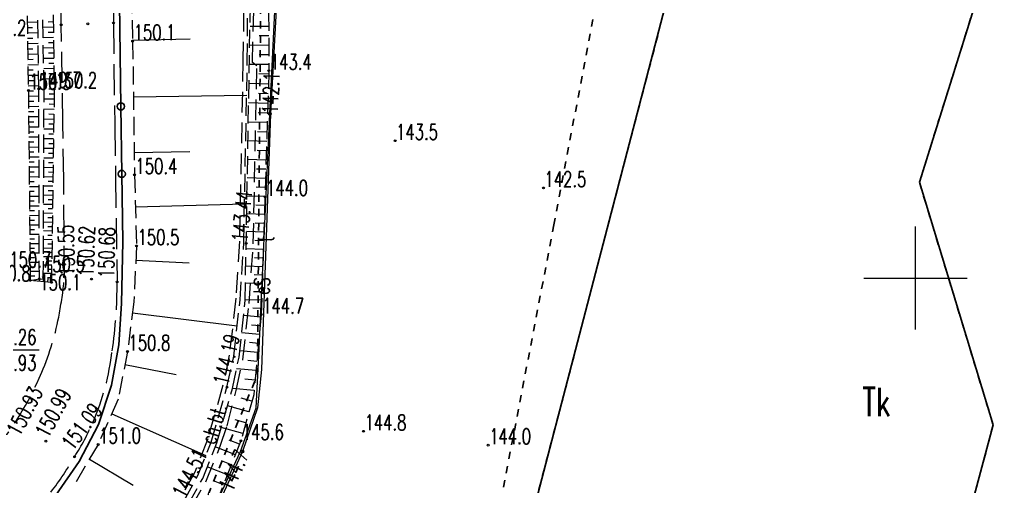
# Model space of a CAD drawing. Header units: metres. Extents: x 7583802 to 7586368, y 5958992 to 5960558.
# Drawn here: x 7586013.2 to 7586108.5, y 5959279.8 to 5959325 of the extents above; entities that cross this region are included whole.
import ezdxf
from ezdxf.enums import TextEntityAlignment as Align

# ---------------------------------------------------------------- set-up
doc = ezdxf.new("R2010")
doc.units = ezdxf.units.M
for name, pattern in [('1', [0]), ('2', [3, 2, -1]), ('3_1', [0]), ('3_BUBZ02', [2.45, 1.75, -0.7]), ('3_BUBZ02G', [2.45, 1.75, -0.7]), ('3_KTCR02', [3, 2, -1]), ('3_KTJZ01', [4, 3, -1]), ('4_SUPE_01', [0]), ('4_SUPT_01', [0]), ('GUZ', [1.4, 0.7, -0.7])]:
    doc.linetypes.add(name, pattern=pattern)
doc.layers.get('0').update_dxf_attribs({"color": 250, "linetype": 'CONTINUOUS', "lineweight": 100})
for name, color, linetype, lineweight in [('1000_L_1', 7, '1', 18), ('BUBZ_L_1', 7, '3_BUBZ02', 18), ('DZIALKI-G_L_0', 7, '1', 25), ('KONTURY_L_0', 114, '2', 25), ('KONTURY_NR_T_0', 114, 'CONTINUOUS', 25), ('KTCR_E_T_1', 7, 'CONTINUOUS', 15), ('KTCR_L_1', 7, '3_KTCR02', 18), ('KTJZ_L_0', 7, '3_KTJZ01', 18), ('KTOK_L_4', 7, 'CONTINUOUS', 25), ('RTPW_T_0', 7, 'CONTINUOUS', 15), ('RTPW_T_1', 7, 'CONTINUOUS', 15), ('SUPE_E_T_2', 1, 'CONTINUOUS', 15), ('SUPE_L_2', 1, '4_SUPE_01', 18), ('SUPT_E_T_0', 30, 'CONTINUOUS', 15), ('SUPT_L_0', 30, '4_SUPT_01', 18), ('SUTE_T_0', 1, 'CONTINUOUS', 18), ('SUTT_T_0', 30, 'CONTINUOUS', 18)]:
    doc.layers.add(name, color=color, linetype=linetype, lineweight=lineweight)
doc.styles.get("Standard").update_dxf_attribs({"font": 'Simplex.SHX', "width": 0.75})

# ---------------------------------------------------------------- blocks, each defined once
blk = doc.blocks.new('3_RTPW02')
at = {"linetype": 'CONTINUOUS'}
blk.add_circle((0, 0), 0.09, dxfattribs=at)
blk = doc.blocks.new('3_RTPW01')
at = {"linetype": 'CONTINUOUS'}
blk.add_circle((0, 0), 0.09, dxfattribs=at)
blk = doc.blocks.new('4_SUPS01_03')
at = {"linetype": 'CONTINUOUS'}
blk.add_circle((0, 0), 0.125, dxfattribs=at)
blk = doc.blocks.new('4_SUPS01_07')
at = {"linetype": 'CONTINUOUS'}
blk.add_circle((0, 0), 0.125, dxfattribs=at)

msp = doc.modelspace()

# ---------------------------------------------------------------- linework, layer by layer
at = {"layer": '1000_L_1', "linetype": '1'}
for p, q in [((7586100, 5959295), (7586100, 5959305)), ((7586095, 5959300), (7586105, 5959300))]:
    msp.add_line(p, q, dxfattribs=at)
at = {"layer": 'BUBZ_L_1', "linetype": '3_BUBZ02G'}
for p, q in [((7586013.63, 5959342.56), (7586014.07, 5959318.18)), ((7586016.22, 5959342.66), (7586016.58, 5959318.32)), ((7586023.89, 5959334.78), (7586024.17, 5959322.96)), ((7586037.32, 5959330.62), (7586037.37, 5959320.1)), ((7586024.17, 5959322.96), (7586024.35, 5959310)), ((7586037.37, 5959320.1), (7586036.63, 5959296.46)), ((7586014.07, 5959318.18), (7586014.25, 5959299.77)), ((7586016.58, 5959318.32), (7586016.3, 5959299.58)), ((7586024.35, 5959310), (7586024.55, 5959303.11)), ((7586024.55, 5959303.11), (7586024.28, 5959297.69)), ((7586016.3, 5959299.58), (7586014.25, 5959299.77)), ((7586024.28, 5959297.69), (7586023.67, 5959292.87)), ((7586036.63, 5959296.46), (7586035.9, 5959288.68)), ((7586023.67, 5959292.87), (7586022.77, 5959288.25)), ((7586022.77, 5959288.25), (7586020.83, 5959283.87)), ((7586035.9, 5959288.68), (7586034.66, 5959284.22)), ((7586034.66, 5959284.22), (7586032.41, 5959278.54)), ((7586020.83, 5959283.87), (7586018.4, 5959279.75))]:
    msp.add_line(p, q, dxfattribs=at)
at = {"layer": 'BUBZ_L_1', "linetype": '3_BUBZ02'}
for p, q in [((7586015.08, 5959318.35), (7586014.74, 5959343.1)), ((7586015.59, 5959318.39), (7586015.13, 5959343.14)), ((7586035.07, 5959297.82), (7586035.73, 5959335.2)), ((7586035.28, 5959321), (7586035.39, 5959335.29)), ((7586034.94, 5959303.46), (7586035.28, 5959321)), ((7586015.13, 5959299.92), (7586015.08, 5959318.35)), ((7586015.51, 5959299.9), (7586015.59, 5959318.39)), ((7586034.58, 5959297.89), (7586034.94, 5959303.46)), ((7586014.25, 5959299.77), (7586015.13, 5959299.92)), ((7586014.25, 5959299.77), (7586015.13, 5959299.92)), ((7586015.13, 5959299.92), (7586015.51, 5959299.9)), ((7586033.96, 5959292.43), (7586034.58, 5959297.89)), ((7586034.48, 5959292.34), (7586035.07, 5959297.82)), ((7586033.31, 5959289.42), (7586033.96, 5959292.43)), ((7586033.83, 5959289.29), (7586034.48, 5959292.34)), ((7586031.78, 5959284.1), (7586033.31, 5959289.42)), ((7586032.32, 5959284.02), (7586033.83, 5959289.29)), ((7586030.48, 5959280.86), (7586031.78, 5959284.1)), ((7586030.96, 5959280.58), (7586032.32, 5959284.02)), ((7586029.17, 5959278.42), (7586030.48, 5959280.86)), ((7586029.56, 5959278.06), (7586030.96, 5959280.58))]:
    msp.add_line(p, q, dxfattribs=at)
at = {"layer": 'BUBZ_L_1', "linetype": '3_1'}
for p, q in [((7586013.95, 5959324.804), (7586014.991, 5959324.823)), ((7586013.96, 5959324.285), (7586014.479, 5959324.294)), ((7586016.491, 5959324.316), (7586015.48, 5959324.301)), ((7586016.484, 5959324.823), (7586015.977, 5959324.815)), ((7586037.35, 5959324.385), (7586035.539, 5959324.376)), ((7586013.969, 5959323.767), (7586015.005, 5959323.786)), ((7586013.978, 5959323.25), (7586014.495, 5959323.259)), ((7586016.506, 5959323.306), (7586015.499, 5959323.291)), ((7586016.499, 5959323.811), (7586015.994, 5959323.803)), ((7586037.354, 5959323.479), (7586036.438, 5959323.475)), ((7586013.988, 5959322.734), (7586015.02, 5959322.753)), ((7586016.521, 5959322.3), (7586015.518, 5959322.285)), ((7586016.514, 5959322.802), (7586016.011, 5959322.795)), ((7586024.168, 5959323.063), (7586029.733, 5959323.195)), ((7586037.358, 5959322.564), (7586035.507, 5959322.555)), ((7586013.997, 5959322.219), (7586014.512, 5959322.229)), ((7586014.006, 5959321.706), (7586015.034, 5959321.724)), ((7586016.529, 5959321.798), (7586016.028, 5959321.79)), ((7586037.363, 5959321.638), (7586036.427, 5959321.634)), ((7586014.016, 5959321.193), (7586014.528, 5959321.202)), ((7586014.025, 5959320.682), (7586015.048, 5959320.7)), ((7586016.536, 5959321.297), (7586015.536, 5959321.282)), ((7586016.543, 5959320.797), (7586016.044, 5959320.79)), ((7586037.367, 5959320.702), (7586035.474, 5959320.693)), ((7586014.034, 5959320.171), (7586014.544, 5959320.181)), ((7586014.043, 5959319.662), (7586015.062, 5959319.681)), ((7586016.551, 5959320.298), (7586015.555, 5959320.284)), ((7586016.558, 5959319.8), (7586016.061, 5959319.793)), ((7586037.359, 5959319.755), (7586036.409, 5959319.785)), ((7586014.052, 5959319.154), (7586014.561, 5959319.163)), ((7586014.062, 5959318.647), (7586015.076, 5959318.665)), ((7586016.565, 5959319.303), (7586015.573, 5959319.289)), ((7586016.573, 5959318.807), (7586016.078, 5959318.8)), ((7586037.329, 5959318.805), (7586035.442, 5959318.864)), ((7586014.07, 5959318.142), (7586014.575, 5959318.147)), ((7586014.075, 5959317.639), (7586015.082, 5959317.649)), ((7586016.58, 5959318.312), (7586016.047, 5959318.32)), ((7586016.572, 5959317.817), (7586016.08, 5959317.824)), ((7586024.245, 5959317.577), (7586035.217, 5959317.73)), ((7586037.3, 5959317.861), (7586036.362, 5959317.89)), ((7586014.08, 5959317.137), (7586014.582, 5959317.142)), ((7586014.085, 5959316.637), (7586015.085, 5959316.647)), ((7586016.565, 5959317.325), (7586015.585, 5959317.339)), ((7586016.558, 5959316.835), (7586016.071, 5959316.842)), ((7586037.271, 5959316.924), (7586035.408, 5959316.982)), ((7586014.09, 5959316.139), (7586014.588, 5959316.144)), ((7586014.095, 5959315.643), (7586015.087, 5959315.653)), ((7586016.551, 5959316.348), (7586015.581, 5959316.362)), ((7586016.543, 5959315.863), (7586016.061, 5959315.87)), ((7586037.241, 5959315.992), (7586036.317, 5959316.021)), ((7586014.1, 5959315.149), (7586014.594, 5959315.153)), ((7586014.104, 5959314.656), (7586015.09, 5959314.665)), ((7586016.536, 5959315.381), (7586015.577, 5959315.395)), ((7586016.529, 5959314.901), (7586016.052, 5959314.908)), ((7586037.212, 5959315.068), (7586035.376, 5959315.125)), ((7586014.109, 5959314.165), (7586014.6, 5959314.17)), ((7586016.522, 5959314.424), (7586015.573, 5959314.438)), ((7586016.515, 5959313.95), (7586016.043, 5959313.957)), ((7586037.184, 5959314.149), (7586036.272, 5959314.178)), ((7586014.114, 5959313.675), (7586015.093, 5959313.685)), ((7586014.119, 5959313.188), (7586014.606, 5959313.193)), ((7586016.508, 5959313.478), (7586015.569, 5959313.492)), ((7586016.501, 5959313.008), (7586016.034, 5959313.015)), ((7586037.155, 5959313.237), (7586035.343, 5959313.294)), ((7586014.124, 5959312.702), (7586015.095, 5959312.712)), ((7586014.128, 5959312.218), (7586014.612, 5959312.223)), ((7586016.494, 5959312.542), (7586015.565, 5959312.555)), ((7586016.487, 5959312.077), (7586016.025, 5959312.084)), ((7586024.32, 5959312.181), (7586029.716, 5959312.256)), ((7586037.127, 5959312.331), (7586036.227, 5959312.359)), ((7586014.133, 5959311.735), (7586015.098, 5959311.745)), ((7586014.138, 5959311.255), (7586014.618, 5959311.259)), ((7586016.48, 5959311.615), (7586015.561, 5959311.629)), ((7586016.473, 5959311.156), (7586016.016, 5959311.162)), ((7586037.099, 5959311.431), (7586035.311, 5959311.487)), ((7586014.142, 5959310.776), (7586015.101, 5959310.785)), ((7586014.147, 5959310.298), (7586014.624, 5959310.303)), ((7586016.466, 5959310.698), (7586015.557, 5959310.712)), ((7586016.459, 5959310.244), (7586016.007, 5959310.251)), ((7586037.071, 5959310.538), (7586036.183, 5959310.565)), ((7586014.152, 5959309.823), (7586015.103, 5959309.832)), ((7586014.156, 5959309.348), (7586014.63, 5959309.353)), ((7586016.453, 5959309.792), (7586015.553, 5959309.805)), ((7586016.446, 5959309.342), (7586015.998, 5959309.348)), ((7586037.043, 5959309.65), (7586035.28, 5959309.705)), ((7586014.161, 5959308.876), (7586015.106, 5959308.885)), ((7586014.166, 5959308.405), (7586014.636, 5959308.41)), ((7586016.426, 5959308.006), (7586015.545, 5959308.02)), ((7586016.439, 5959308.894), (7586015.549, 5959308.908)), ((7586016.433, 5959308.449), (7586015.99, 5959308.456)), ((7586037.015, 5959308.768), (7586036.14, 5959308.796)), ((7586014.17, 5959307.936), (7586015.108, 5959307.946)), ((7586014.175, 5959307.469), (7586014.642, 5959307.474)), ((7586016.413, 5959307.128), (7586015.541, 5959307.141)), ((7586016.419, 5959307.566), (7586015.981, 5959307.573)), ((7586024.44, 5959306.894), (7586035.013, 5959307.201)), ((7586036.988, 5959307.893), (7586035.249, 5959307.947)), ((7586036.961, 5959307.023), (7586036.097, 5959307.05)), ((7586014.179, 5959307.003), (7586015.111, 5959307.012)), ((7586014.184, 5959306.539), (7586014.648, 5959306.544)), ((7586014.188, 5959306.077), (7586015.113, 5959306.086)), ((7586016.4, 5959306.259), (7586015.538, 5959306.272)), ((7586016.406, 5959306.692), (7586015.973, 5959306.699)), ((7586036.934, 5959306.16), (7586035.218, 5959306.214)), ((7586014.193, 5959305.616), (7586014.654, 5959305.62)), ((7586014.197, 5959305.157), (7586015.116, 5959305.166)), ((7586016.387, 5959305.399), (7586015.534, 5959305.412)), ((7586016.393, 5959305.828), (7586015.965, 5959305.834)), ((7586036.907, 5959305.302), (7586036.055, 5959305.329)), ((7586014.202, 5959304.699), (7586014.659, 5959304.704)), ((7586014.206, 5959304.243), (7586015.118, 5959304.252)), ((7586016.374, 5959304.548), (7586015.53, 5959304.561)), ((7586016.381, 5959304.972), (7586015.956, 5959304.979)), ((7586036.88, 5959304.45), (7586035.188, 5959304.503)), ((7586014.211, 5959303.789), (7586014.665, 5959303.793)), ((7586014.215, 5959303.336), (7586015.121, 5959303.345)), ((7586016.362, 5959303.706), (7586015.527, 5959303.719)), ((7586016.355, 5959303.289), (7586015.94, 5959303.295)), ((7586016.368, 5959304.126), (7586015.948, 5959304.132)), ((7586036.854, 5959303.604), (7586036.013, 5959303.631)), ((7586014.22, 5959302.885), (7586014.671, 5959302.889)), ((7586014.224, 5959302.435), (7586015.123, 5959302.444)), ((7586016.349, 5959302.873), (7586015.523, 5959302.886)), ((7586016.343, 5959302.46), (7586015.932, 5959302.466)), ((7586036.827, 5959302.764), (7586035.158, 5959302.816)), ((7586014.228, 5959301.987), (7586014.676, 5959301.991)), ((7586014.233, 5959301.541), (7586015.126, 5959301.549)), ((7586016.337, 5959302.049), (7586015.519, 5959302.061)), ((7586016.331, 5959301.64), (7586015.924, 5959301.647)), ((7586024.481, 5959301.734), (7586029.638, 5959301.477)), ((7586036.801, 5959301.929), (7586035.972, 5959301.955)), ((7586014.237, 5959301.096), (7586014.682, 5959301.1)), ((7586014.241, 5959300.652), (7586015.128, 5959300.661)), ((7586016.325, 5959301.234), (7586015.516, 5959301.246)), ((7586016.313, 5959300.427), (7586015.529, 5959300.439)), ((7586016.319, 5959300.829), (7586015.916, 5959300.835)), ((7586036.775, 5959301.1), (7586035.129, 5959301.152)), ((7586014.246, 5959300.211), (7586014.687, 5959300.215)), ((7586014.653, 5959299.733), (7586014.663, 5959299.84)), ((7586015.151, 5959299.687), (7586015.161, 5959299.802)), ((7586015.549, 5959299.65), (7586015.614, 5959300.344)), ((7586016.307, 5959300.027), (7586015.906, 5959300.033)), ((7586015.948, 5959299.613), (7586015.978, 5959299.939)), ((7586016.301, 5959299.627), (7586016.258, 5959299.627)), ((7586036.724, 5959299.46), (7586035.1, 5959299.511)), ((7586036.749, 5959300.277), (7586035.932, 5959300.303)), ((7586036.698, 5959298.648), (7586035.892, 5959298.673)), ((7586036.673, 5959297.841), (7586035.071, 5959297.891)), ((7586024.146, 5959296.635), (7586034.292, 5959295.351)), ((7586036.648, 5959297.04), (7586035.82, 5959297.066)), ((7586036.607, 5959296.213), (7586034.914, 5959296.372)), ((7586036.447, 5959294.514), (7586034.731, 5959294.675)), ((7586036.527, 5959295.367), (7586035.675, 5959295.446)), ((7586036.367, 5959293.656), (7586035.503, 5959293.737)), ((7586036.286, 5959292.792), (7586034.546, 5959292.956)), ((7586036.204, 5959291.923), (7586035.315, 5959292.006)), ((7586023.427, 5959291.624), (7586028.398, 5959290.656)), ((7586036.121, 5959291.034), (7586034.239, 5959291.21)), ((7586036.033, 5959290.093), (7586035.037, 5959290.186)), ((7586035.939, 5959289.097), (7586033.831, 5959289.295)), ((7586035.729, 5959288.064), (7586034.687, 5959288.353)), ((7586035.439, 5959287.022), (7586033.347, 5959287.603)), ((7586022.144, 5959286.836), (7586031.258, 5959282.799)), ((7586035.148, 5959285.976), (7586034.098, 5959286.268)), ((7586034.856, 5959284.925), (7586032.747, 5959285.512)), ((7586034.527, 5959283.883), (7586033.518, 5959284.283)), ((7586034.127, 5959282.875), (7586032.173, 5959283.649)), ((7586019.981, 5959282.43), (7586024.215, 5959279.933)), ((7586033.74, 5959281.898), (7586032.764, 5959282.285)), ((7586033.353, 5959280.921), (7586031.401, 5959281.695)), ((7586032.967, 5959279.945), (7586031.991, 5959280.332))]:
    msp.add_line(p, q, dxfattribs=at)
msp.add_point((7586014.25, 5959299.77), dxfattribs=at)
at = {"layer": 'DZIALKI-G_L_0', "linetype": '1'}
for p, q in [((7586100.39, 5959309.28), (7586109.11, 5959337.18)), ((7586075.74, 5959326.23), (7586048.29, 5959221.14)), ((7586107.53, 5959285.76), (7586100.39, 5959309.28)), ((7586101.37, 5959262.66), (7586107.53, 5959285.76))]:
    msp.add_line(p, q, dxfattribs=at)
at = {"layer": 'KONTURY_L_0', "linetype": 'GUZ'}
for p, q in [((7586109.11, 5959337.18), (7586100.39, 5959309.28)), ((7586036.25, 5959290.6), (7586036.6, 5959328.93)), ((7586069.27, 5959327.81), (7586064.98, 5959305.15)), ((7586075.74, 5959326.23), (7586051.03, 5959231.63)), ((7586100.39, 5959309.28), (7586107.53, 5959285.76)), ((7586064.98, 5959305.15), (7586059.94, 5959278.91)), ((7586029.35, 5959273.81), (7586036.25, 5959290.6)), ((7586107.53, 5959285.76), (7586101.37, 5959262.66))]:
    msp.add_line(p, q, dxfattribs=at)
at = {"layer": 'KTCR_L_1', "linetype": '3_KTCR02'}
for p, q in [((7586035.78, 5959320.89), (7586036.25, 5959340.14)), ((7586035.02, 5959334.91), (7586034.86, 5959321.06)), ((7586034.86, 5959321.06), (7586034.51, 5959303.56)), ((7586036.2, 5959320.58), (7586035.78, 5959320.89)), ((7586035.86, 5959303.31), (7586036.2, 5959320.58)), ((7586034.51, 5959303.56), (7586034.18, 5959298.06)), ((7586035.45, 5959297.52), (7586035.86, 5959303.31)), ((7586034.18, 5959298.06), (7586033.53, 5959292.52)), ((7586034.85, 5959292.06), (7586035.45, 5959297.52)), ((7586033.53, 5959292.52), (7586032.92, 5959289.63)), ((7586034.21, 5959289.1), (7586034.85, 5959292.06)), ((7586032.92, 5959289.63), (7586031.44, 5959284.4)), ((7586033.33, 5959285.66), (7586034.21, 5959289.1)), ((7586032.66, 5959283.71), (7586033.33, 5959285.66)), ((7586031.44, 5959284.4), (7586030.19, 5959281.18)), ((7586031.27, 5959280.23), (7586032.66, 5959283.71)), ((7586030.19, 5959281.18), (7586028.89, 5959278.78)), ((7586029.82, 5959277.72), (7586031.27, 5959280.23))]:
    msp.add_line(p, q, dxfattribs=at)
at = {"layer": 'KTJZ_L_0', "linetype": '3_KTJZ01'}
for p, q in [((7586017.25, 5959324.54), (7586017.09, 5959334.75)), ((7586022.15, 5959334.68), (7586022.31, 5959324.73)), ((7586017.41, 5959314.92), (7586017.25, 5959324.54)), ((7586022.31, 5959324.73), (7586022.43, 5959314.86)), ((7586017.5, 5959309.53), (7586017.41, 5959314.92)), ((7586022.43, 5959314.86), (7586022.51, 5959309.81)), ((7586017.57, 5959300.11), (7586017.5, 5959309.53)), ((7586022.51, 5959309.81), (7586022.66, 5959299.62))]:
    msp.add_line(p, q, dxfattribs=at)
for centre, radius, start, end in [((7585980.241, 5959303.617), 37.493, 349.19791, 354.63305), ((7585980.695, 5959299.269), 41.967, 351.31267, 0.47958), ((7585992.18, 5959300.898), 25.26, 336.5856, 350.18111), ((7585997.963, 5959295.739), 24.38, 336.5795, 353.3845), ((7585987.522, 5959302.486), 30.168, 319.11486, 337.33217), ((7585997.963, 5959295.739), 24.38, 327.61267, 336.5795), ((7585989.561, 5959299.554), 33.542, 322.74677, 329.79603)]:
    msp.add_arc(centre, radius, start, end, dxfattribs=at)
at = {"layer": 'KTOK_L_4'}
for p, q in [((7586022.88, 5959326.64), (7586023.023, 5959316.641)), ((7586023.023, 5959316.641), (7586023.116, 5959310.086)), ((7586023.116, 5959310.086), (7586023.21, 5959303.53)), ((7586023.21, 5959303.53), (7586023.1, 5959297.52)), ((7586023.1, 5959297.52), (7586022.82, 5959293.54)), ((7586022.82, 5959293.54), (7586022.12, 5959289.6)), ((7586022.12, 5959289.6), (7586020.86, 5959285.8)), ((7586020.86, 5959285.8), (7586019, 5959282.23)), ((7586019, 5959282.23), (7586016.72, 5959278.94))]:
    msp.add_line(p, q, dxfattribs=at)
for centre in [(7586023.023, 5959316.641), (7586023.116, 5959310.086)]:
    msp.add_circle(centre, 0.35, dxfattribs=at)
at = {"layer": 'SUPE_L_2', "linetype": '4_SUPE_01'}
for p, q in [((7586037.46, 5959315.92), (7586038.09, 5959328.98)), ((7586036.38, 5959292.45), (7586037.46, 5959315.92)), ((7586036.13, 5959287.42), (7586036.38, 5959292.45)), ((7586034.61, 5959283.18), (7586036.13, 5959287.42)), ((7586032.62, 5959278.9), (7586034.61, 5959283.18))]:
    msp.add_line(p, q, dxfattribs=at)
at = {"layer": 'SUPT_L_0', "linetype": '4_SUPT_01'}
for p, q in [((7586038.23, 5959328.98), (7586037.53, 5959315.92)), ((7586037.53, 5959315.92), (7586036.66, 5959291.12)), ((7586036.66, 5959291.12), (7586036.28, 5959287.42)), ((7586036.28, 5959287.42), (7586034.8, 5959283.18)), ((7586034.8, 5959283.18), (7586032.89, 5959278.94))]:
    msp.add_line(p, q, dxfattribs=at)
at = {"layer": 'SUTT_T_0', "linetype": 'CONTINUOUS'}
msp.add_line((7586009.899, 5959293.026), (7586015.11, 5959293.026), dxfattribs=at)

# ---------------------------------------------------------------- block references
at = {"layer": 'RTPW_T_0'}
for p in [(7586024.17, 5959322.96), (7586037.37, 5959320.1), (7586014.07, 5959318.18), (7586015.08, 5959318.35), (7586016.58, 5959318.32), (7586049.6, 5959313.31), (7586024.35, 5959310), (7586063.97, 5959308.73), (7586037, 5959307.88), (7586024.55, 5959303.11), (7586014.25, 5959299.77), (7586015.13, 5959299.92), (7586016.3, 5959299.58), (7586036.63, 5959296.46), (7586023.67, 5959292.87), (7586046.54, 5959285.14), (7586034.66, 5959284.22), (7586020.83, 5959283.87), (7586058.62, 5959283.8)]:
    msp.add_blockref('3_RTPW01', p, dxfattribs=at)
at = {"layer": 'RTPW_T_1'}
for p in [(7586017.25, 5959324.54), (7586019.82, 5959324.65), (7586022.31, 5959324.73), (7586035.18, 5959303.36), (7586017.57, 5959300.11), (7586020.18, 5959299.9), (7586022.66, 5959299.62), (7586033.31, 5959289.42), (7586015.77, 5959284.18), (7586018.55, 5959282.68)]:
    msp.add_blockref('3_RTPW02', p, dxfattribs=at)
at = {"layer": 'SUTE_T_0'}
msp.add_blockref('4_SUPS01_03', (7586037.46, 5959315.92), dxfattribs=at)
at = {"layer": 'SUTT_T_0'}
msp.add_blockref('4_SUPS01_07', (7586034.8, 5959283.18), dxfattribs=at)

# ---------------------------------------------------------------- texts
at = {"layer": 'KONTURY_NR_T_0', "width": 0.7}
msp.add_text('Tk', height=2.75, dxfattribs=at).set_placement((7586094.86, 5959289.35), align=Align.TOP_LEFT)
at = {"layer": 'KTCR_E_T_1', "width": 0.7}
msp.add_text('ch.bt.', height=1.5, rotation=72.52523, dxfattribs=at).set_placement((7586032.031, 5959285.875), align=Align.MIDDLE)
at = {"layer": 'RTPW_T_0', "width": 0.7}
for s, p in [('150.2', (7586009.82, 5959323.51)), ('150.1', (7586024.27, 5959323.06)), ('143.4', (7586037.47, 5959320.2)), ('150.3', (7586014.17, 5959318.28)), ('149.7', (7586015.18, 5959318.45)), ('150.2', (7586016.68, 5959318.42)), ('143.5', (7586049.7, 5959313.41)), ('150.4', (7586024.45, 5959310.1)), ('142.5', (7586064.07, 5959308.83)), ('144.0', (7586037.1, 5959307.98)), ('150.5', (7586024.65, 5959303.21)), ('150.7', (7586012.222, 5959301.027)), ('150.5', (7586015.481, 5959300.61)), ('150.8', (7586010.23, 5959299.7)), ('150.1', (7586015.133, 5959298.827)), ('144.7', (7586036.73, 5959296.56)), ('150.8', (7586023.77, 5959292.97)), ('144.8', (7586046.64, 5959285.24)), ('151.0', (7586020.93, 5959283.97)), ('145.6', (7586034.76, 5959284.32)), ('144.0', (7586058.72, 5959283.9))]:
    msp.add_text(s, height=1.5, dxfattribs=at).set_placement(p)
at = {"layer": 'RTPW_T_1', "width": 0.7}
for s, rotation, p in [('143.44', 84.55385, (7586035.28, 5959303.46)), ('150.55', 91.58575, (7586018.564, 5959300.242)), ('150.62', 88.60801, (7586020.38, 5959300.1)), ('150.68', 88.98965, (7586022.355, 5959299.977)), ('144.19', 76.48948, (7586033.41, 5959289.52)), ('150.93', 62.0374, (7586013.217, 5959284.568)), ('150.99', 61.91552, (7586015.97, 5959284.38)), ('151.09', 53.26995, (7586018.372, 5959283.172)), ('144.51', 63.63899, (7586029.27, 5959278.52))]:
    msp.add_text(s, height=1.5, rotation=rotation, dxfattribs=at).set_placement(p)
at = {"layer": 'SUPE_E_T_2', "width": 0.7}
msp.add_text('eS', height=1.5, rotation=87.36532, dxfattribs=at).set_placement((7586036.692, 5959299.225), align=Align.MIDDLE)
at = {"layer": 'SUPT_E_T_0', "width": 0.7}
msp.add_text('t', height=1.5, rotation=87.99086, dxfattribs=at).set_placement((7586037.104, 5959303.779), align=Align.MIDDLE)
at = {"layer": 'SUTE_T_0', "width": 0.7}
msp.add_text('142.1', height=1.5, rotation=87.23825, dxfattribs=at).set_placement((7586037.46, 5959315.92), align=Align.MIDDLE_LEFT)
at = {"layer": 'SUTT_T_0', "width": 0.7}
for s, p in [('151.26', (7586009.899, 5959295.026)), ('149.93', (7586009.899, 5959292.526))]:
    msp.add_text(s, height=1.5, dxfattribs=at).set_placement(p, align=Align.TOP_LEFT)
msp.add_text('144.7', height=1.5, rotation=65.7498, dxfattribs=at).set_placement((7586034.8, 5959283.18), align=Align.MIDDLE_RIGHT)

doc.saveas('drawing.dxf')
